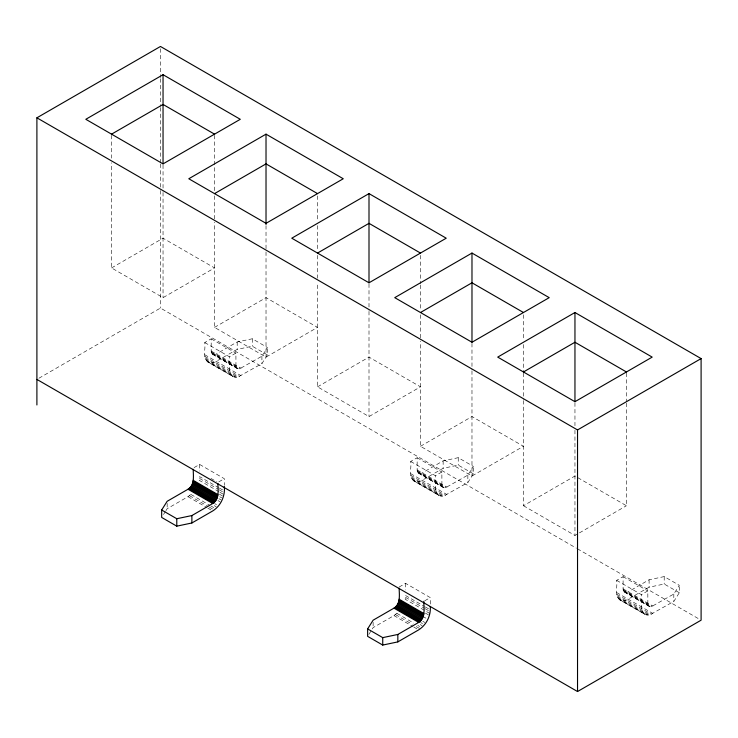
<?xml version="1.0" encoding="UTF-8"?>
<svg xmlns="http://www.w3.org/2000/svg" width="738" height="738" viewBox="0 0 738 738"><rect width="100%" height="100%" fill="white"/><g stroke="black" fill="none" stroke-linecap="round" stroke-linejoin="round"><path stroke-width="0.55" stroke-dasharray="3.69 2.77" d="M218.983 491.72L199.205 480.3L199.601 476.61L218.383 487.458M429.876 613.481L405.162 599.21L405.559 595.52L424.341 606.359M212.692 354.351L237.415 368.622L239.463 368.889L261.907 356.223L267.396 347.506L252.285 338.779L237.193 341.952L216.335 353.991C214.066 355.808 210.754 353.889 211.188 351.02L211.188 338.825L204.749 342.543C205.865 348.631 202.111 357.755 208.144 362.229L232.857 376.5L235.256 377.247L238.051 376.97L261.907 363.649L267.396 354.932L267.396 347.506M163.504 514.524L165.33 511.619M165.949 510.65L167.166 508.713L188.015 496.674L192.452 493.104M418.649 473.261L443.363 487.523L445.411 487.79L467.855 475.124L473.353 466.407L458.243 457.68L443.141 460.853L422.293 472.892C420.014 474.709 416.702 472.8 417.145 469.921L417.145 457.735L410.706 461.453C411.822 467.541 408.068 476.656 414.101 481.139L438.815 495.41L441.213 496.148L444.008 495.871L467.855 482.56L473.353 473.842L473.353 466.407M368.843 634.403L373.124 627.623L393.972 615.584L398.409 612.005M624.606 592.162L649.32 606.433L651.368 606.701L673.812 594.035L679.311 585.317L664.2 576.59L649.099 579.764L628.241 591.802C625.972 593.62 622.66 591.701 623.093 588.832L623.093 576.646L616.664 580.354C617.771 586.442 614.016 595.566 620.049 600.049L644.763 614.311L647.161 615.058L649.957 614.782L673.812 601.461L679.311 592.743L679.311 585.317M111.558 267.931L163.043 238.208L214.537 267.931L163.043 297.654L111.558 267.931L111.558 162.738M38.893 378.253L160.469 308.06L576.415 548.205M214.537 327.386L266.021 297.654L317.515 327.386L266.021 357.109L214.537 327.386L214.537 222.193M267.396 354.932L252.285 346.214L237.193 349.378L214.823 362.183L211.907 362.967L208.144 362.229M204.749 342.543L229.463 356.814L235.902 353.096L235.966 366.177L237.415 368.622M317.515 386.832L369 357.109L420.485 386.832L369 416.564L317.515 386.832L317.515 282.792M194.085 467.606L199.601 464.423L224.315 478.694L224.315 485.336M218.799 481.877L224.315 478.694M420.485 446.287L471.979 416.564L523.463 446.287L471.979 476.019L420.485 446.287L420.485 341.104M473.353 473.842L458.243 465.115L443.141 468.289L420.78 481.084L417.856 481.868L414.101 481.139M410.706 461.453L435.42 475.724L441.859 472.006L441.924 485.087L443.363 487.523M523.463 400.559L523.463 505.742L574.957 476.019L626.442 505.742L626.442 402.837M399.12 587.042L405.559 583.334L430.272 597.595L430.272 604.247M424.756 600.787L430.272 597.595M523.463 505.742L574.957 535.465L626.442 505.742M679.311 592.743L664.2 584.026L649.099 587.199L626.728 599.994L623.813 600.778L620.049 600.049M616.664 580.354L641.377 594.625L647.807 590.907L647.872 603.988L649.32 606.433M577.411 548.786L699.107 619.044M211.188 338.825L235.902 353.096M417.145 457.735L441.859 472.006M623.093 576.646L647.807 590.907M211.188 351.02L241.049 368.262M417.145 469.921L447.007 487.163M623.093 588.832L652.955 606.073M211.252 351.915L240.247 368.649M417.201 470.816L446.204 487.56M623.158 589.727L652.152 606.461M211.437 352.709L239.463 368.889M417.394 471.619L445.411 487.79M623.352 590.52L651.368 606.701M211.751 353.391L238.715 368.963M417.699 472.302L444.663 487.864M623.656 591.203L650.621 606.774M212.175 353.945L238.023 368.871M418.123 472.855L443.981 487.781M624.08 591.756L649.929 606.682M204.749 354.729L241.049 375.688M410.706 473.639L447.007 494.598M616.664 592.549L652.955 613.499M204.85 356.426L239.536 376.454M410.808 475.327L445.494 495.355M616.756 594.238L651.442 614.265M205.146 357.967L238.051 376.97M411.103 476.877L444.008 495.871M617.051 595.778L649.957 614.782M205.634 359.341L236.621 377.229M411.592 478.252L442.569 496.139M617.54 597.153L648.527 615.04M206.308 360.522L235.256 377.247M412.256 479.432L441.213 496.148M618.213 598.343L647.161 615.058M207.147 361.491L234.001 376.998M413.096 480.401L439.949 495.908M619.053 599.311L645.907 614.809M210.957 478.418L216.889 481.84M219.371 488.03L224.315 490.881M425.328 606.931L430.272 609.791M199.5 478.418L218.291 489.257M219.278 489.829L224.223 492.68M405.457 597.319L424.239 608.167M425.226 608.739L430.171 611.59M219.97 492.292L223.918 494.571M219.481 494.229L222.452 495.936M425.439 613.13L428.4 614.846M219.804 496.757L221.778 497.892M218.955 498.694L220.939 499.838M423.926 617.033L425.9 618.167M217.959 500.585L219.933 501.729M422.773 621.304L424.747 622.448M214.573 503.528L216.548 504.672M420.522 622.429L422.505 623.573M214.204 505.659L216.179 506.794M420.153 624.56L422.127 625.704M191.013 494.488L209.804 505.336M210.791 505.908L213.752 507.615M396.97 613.398L413.778 623.103M417.726 625.381L419.71 626.525M189.528 495.687L208.31 506.536M209.306 507.107L214.241 509.958M395.485 614.597L412.293 624.302M416.241 626.58L420.199 628.868M188.015 496.674L206.797 507.523M207.793 508.095L212.728 510.945M393.972 615.584L412.754 626.424M413.741 626.996L418.686 629.855M644.763 614.311C638.739 609.828 642.494 600.714 641.377 594.625M438.815 495.41C432.782 490.927 436.536 481.813 435.42 475.724M232.857 376.5C226.824 372.017 230.579 362.902 229.463 356.814M673.812 594.035L673.812 601.461M664.2 576.59L664.2 584.026M649.099 579.764L649.099 587.199M626.442 373.114L626.442 401.693M574.957 402.837L574.957 425.706M574.957 430.282L574.957 535.465M523.463 314.803L523.463 339.96M523.463 344.535L523.463 371.97M523.463 373.114L523.463 399.415M471.979 343.391L471.979 369.683M471.979 370.827L471.979 476.019M467.855 475.124L467.855 482.56M458.243 457.68L458.243 465.115M443.141 460.853L443.141 468.289M420.485 255.348L420.485 283.936M420.485 285.08L420.485 310.228M420.485 314.803L420.485 339.96M405.559 583.334L405.559 589.976M373.124 622.318L373.124 627.623M369 283.936L369 310.237M369 311.371L369 416.564M317.515 195.902L317.515 221.049M317.515 225.625L317.515 250.782M317.515 255.348L317.515 278.217M266.021 225.625L266.021 250.782M266.021 251.926L266.021 357.109M261.907 356.223L261.907 363.649M252.285 338.779L252.285 346.214M237.193 341.952L237.193 349.378M214.537 135.303L214.537 191.327M214.537 195.902L214.537 221.049M199.601 464.423L199.601 471.075M167.166 503.408L167.166 508.713M163.043 165.026L163.043 191.327M163.043 192.47L163.043 297.654M160.469 48.773L160.469 77.582M160.469 78.735L160.469 106.392M160.469 107.545L160.469 162.858M160.469 164.011L160.469 189.362M160.469 190.515L160.469 308.06M111.558 135.303L111.558 158.172"/><path stroke-width="1.11" d="M471.979 253.06L471.979 342.248L394.747 297.654L471.979 253.06L549.21 297.654L471.979 342.248M224.315 486.453C225.311 495.908 220.856 505.871 212.728 510.945L191.88 522.984L176.779 526.157L161.668 517.43L161.668 510.004L167.166 501.286L188.015 489.248C194.823 485.143 193.356 475.807 193.172 469.248M161.668 510.004L176.779 518.731L191.88 515.558L212.728 503.519C219.537 499.414 218.07 490.078 217.885 483.519M430.272 606.461C431.038 615.575 426.435 624.985 418.686 629.855L397.837 641.894L382.736 645.067L367.625 636.34L367.625 628.905L373.124 620.188L393.972 608.149C400.771 604.044 399.304 594.708 399.12 588.158M367.625 628.905L382.736 637.632L397.837 634.459L418.686 622.42C425.844 618.057 423.824 608.14 423.833 601.313M36.9 404.968L36.9 117.812L160.469 46.466L701.1 358.594L701.1 620.188L577.531 691.534L36.9 379.406M163.043 74.704L85.811 119.298L163.043 163.882L240.284 119.298L163.043 74.704L163.043 163.882M111.558 134.159L163.043 104.436L214.537 134.159M266.021 134.159L188.79 178.753L266.021 223.337L343.253 178.753L266.021 134.159L266.021 224.481M214.537 193.614L266.021 163.882L317.515 193.614M369 193.614L291.768 238.199L369 282.792L446.232 238.199L369 193.614L369 282.792M317.515 253.069L369 223.337L420.485 253.069M420.485 312.515L471.979 282.792L523.463 312.515M574.957 312.515L497.716 357.109L574.957 401.693L652.189 357.109L574.957 312.515L574.957 401.703M523.463 371.97L574.957 342.248L626.442 371.97M36.9 117.812L577.531 429.94L701.1 358.594M193.172 480.327L217.885 494.598M399.12 599.238L423.833 613.499M193.107 481.296L217.821 495.567M399.055 600.197L423.769 614.468M192.913 482.311L217.627 496.582M398.871 601.221L423.584 615.483M192.609 483.353L217.323 497.624M398.557 602.254L423.271 616.525M192.184 484.386L216.898 498.657M398.142 603.297L422.856 617.568M191.659 485.401L216.372 499.672M397.616 604.311L422.33 618.573M191.041 486.36L215.764 500.632M396.998 605.271L421.712 619.542M190.358 487.246L215.072 501.517M396.306 606.156L421.02 620.427M189.611 488.039L214.324 502.301M395.559 606.94L420.282 621.212M188.827 488.704L213.54 502.975M394.775 607.614L419.488 621.885M188.015 489.248L212.728 503.519M393.972 608.149L418.686 622.42M577.531 429.94L577.531 691.534M397.837 634.459L397.837 641.894M382.736 637.632L382.736 645.067M191.88 515.558L191.88 522.984M176.779 518.731L176.779 526.157"/></g></svg>
